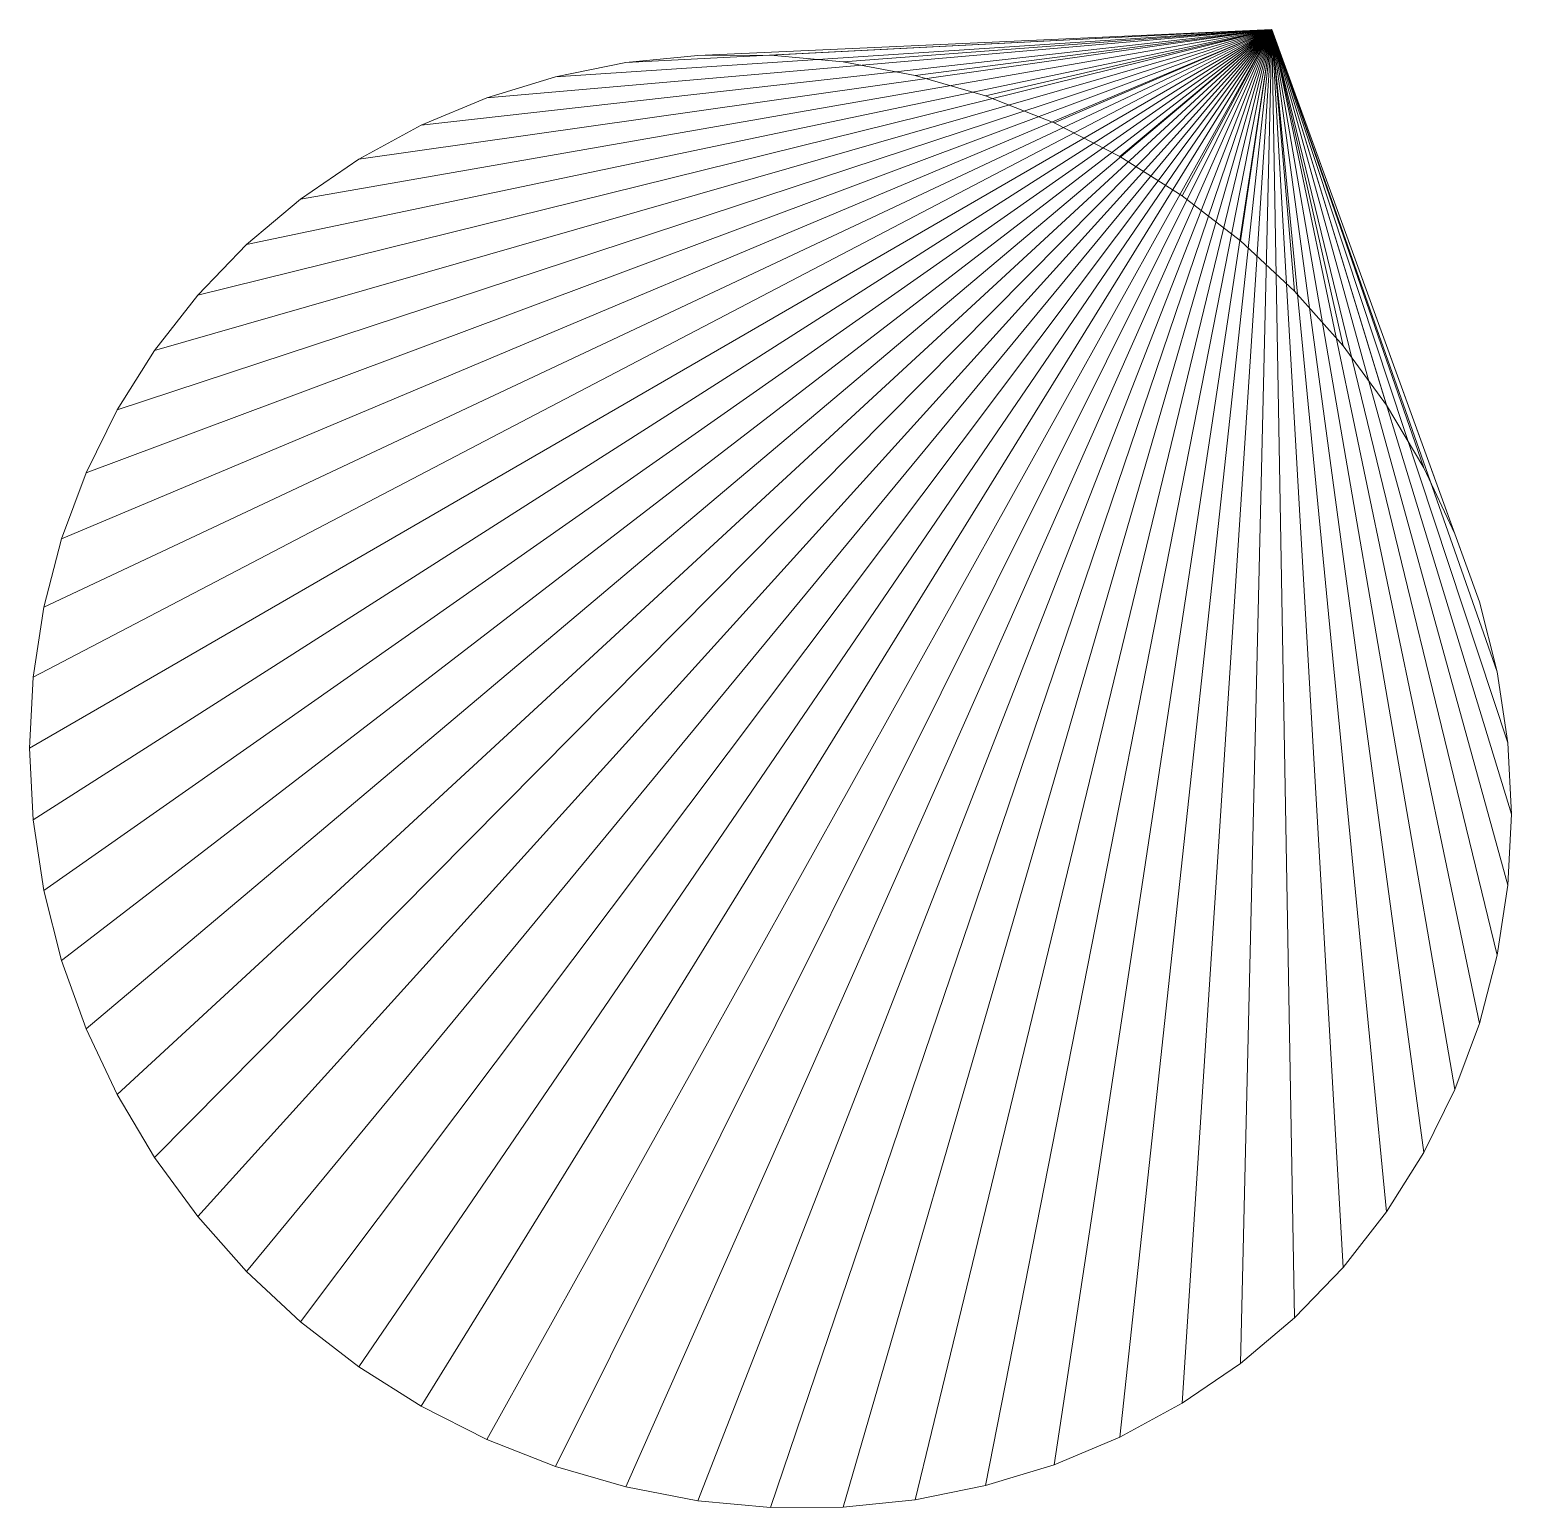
# Model space of a CAD drawing. Header units: millimetres. Extents: x -1.1 to 18.1, y -12.7 to 6.5.
import ezdxf

# ---------------------------------------------------------------- set-up
doc = ezdxf.new("R2010")
doc.units = ezdxf.units.MM
doc.header["$LTSCALE"] = 50
doc.layers.add('None', color=7, linetype='Continuous', lineweight=5)

msp = doc.modelspace()

# ---------------------------------------------------------------- linework, layer by layer
at = {"layer": 'None', "color": 7, "linetype": 'Continuous', "lineweight": 5, "transparency": 33554687}
for points in [[(-1.063, -1.902, 3.093), (-1.109, -2.823, 3.347), (15, 6.5, 38.25)], [(-1.109, -2.823, 3.347), (-1.063, -3.749, 3.586), (15, 6.5, 38.25)], [(-0.924, -0.994, 2.826), (-1.063, -1.902, 3.093), (15, 6.5, 38.25)], [(-1.063, -3.749, 3.586), (-0.924, -4.669, 3.807), (15, 6.5, 38.25)], [(-0.695, -0.107, 2.548), (-0.924, -0.994, 2.826), (15, 6.5, 38.25)], [(-0.924, -4.669, 3.807), (-0.695, -5.576, 4.009), (15, 6.5, 38.25)], [(-0.377, 0.749, 2.263), (-0.695, -0.107, 2.548), (15, 6.5, 38.25)], [(-0.695, -5.576, 4.009), (-0.377, -6.461, 4.189), (15, 6.5, 38.25)], [(0.026, 1.567, 1.972), (-0.377, 0.749, 2.263), (15, 6.5, 38.25)], [(-0.377, -6.461, 4.189), (0.026, -7.314, 4.345), (15, 6.5, 38.25)], [(0.511, 2.338, 1.68), (0.026, 1.567, 1.972), (15, 6.5, 38.25)], [(0.026, -7.314, 4.345), (0.511, -8.129, 4.476), (15, 6.5, 38.25)], [(1.072, 3.056, 1.388), (0.511, 2.338, 1.68), (15, 6.5, 38.25)], [(0.511, -8.129, 4.476), (1.072, -8.896, 4.581), (15, 6.5, 38.25)], [(1.706, 3.712, 1.1), (1.072, 3.056, 1.388), (15, 6.5, 38.25)], [(1.072, -8.896, 4.581), (1.706, -9.609, 4.659), (15, 6.5, 38.25)], [(2.404, 4.302, 0.818), (1.706, 3.712, 1.1), (15, 6.5, 38.25)], [(1.706, -9.609, 4.659), (2.404, -10.261, 4.708), (15, 6.5, 38.25)], [(3.162, 4.819, 0.545), (2.404, 4.302, 0.818), (15, 6.5, 38.25)], [(2.404, -10.261, 4.708), (3.162, -10.845, 4.73), (15, 6.5, 38.25)], [(3.97, 5.259, 0.284), (3.162, 4.819, 0.545), (15, 6.5, 38.25)], [(3.162, -10.845, 4.73), (3.97, -11.356, 4.722), (15, 6.5, 38.25)], [(4.823, 5.616, 0.037), (3.97, 5.259, 0.284), (15, 6.5, 38.25)], [(3.97, -11.356, 4.722), (4.823, -11.789, 4.686), (15, 6.5, 38.25)], [(5.711, 5.888, -0.194), (4.823, 5.616, 0.037), (15, 6.5, 38.25)], [(4.823, -11.789, 4.686), (5.711, -12.14, 4.622), (15, 6.5, 38.25)], [(6.625, 6.072, -0.406), (5.711, 5.888, -0.194), (15, 6.5, 38.25)], [(5.711, -12.14, 4.622), (6.625, -12.405, 4.529), (15, 6.5, 38.25)], [(7.558, 6.166, -0.598), (6.625, 6.072, -0.406), (15, 6.5, 38.25)], [(6.625, -12.405, 4.529), (7.558, -12.583, 4.411), (15, 6.5, 38.25)], [(8.5, 6.17, -0.766), (7.558, 6.166, -0.598), (15, 6.5, 38.25)], [(7.558, -12.583, 4.411), (8.5, -12.67, 4.266), (15, 6.5, 38.25)], [(9.442, 6.083, -0.911), (8.5, 6.17, -0.766), (15, 6.5, 38.25)], [(8.5, -12.67, 4.266), (9.442, -12.666, 4.098), (15, 6.5, 38.25)], [(10.375, 5.905, -1.029), (9.442, 6.083, -0.911), (15, 6.5, 38.25)], [(9.442, -12.666, 4.098), (10.375, -12.572, 3.906), (15, 6.5, 38.25)], [(11.289, 5.64, -1.122), (10.375, 5.905, -1.029), (15, 6.5, 38.25)], [(10.375, -12.572, 3.906), (11.289, -12.388, 3.694), (15, 6.5, 38.25)], [(12.177, 5.289, -1.186), (11.289, 5.64, -1.122), (15, 6.5, 38.25)], [(11.289, -12.388, 3.694), (12.177, -12.116, 3.463), (15, 6.5, 38.25)], [(13.03, 4.856, -1.222), (12.177, 5.289, -1.186), (15, 6.5, 38.25)], [(12.177, -12.116, 3.463), (13.03, -11.759, 3.216), (15, 6.5, 38.25)], [(13.838, 4.345, -1.23), (13.03, 4.856, -1.222), (15, 6.5, 38.25)], [(13.03, -11.759, 3.216), (13.838, -11.319, 2.955), (15, 6.5, 38.25)], [(14.596, 3.761, -1.208), (13.838, 4.345, -1.23), (15, 6.5, 38.25)], [(13.838, -11.319, 2.955), (14.596, -10.802, 2.682), (15, 6.5, 38.25)], [(15.294, 3.109, -1.159), (14.596, 3.761, -1.208), (15, 6.5, 38.25)], [(14.596, -10.802, 2.682), (15.294, -10.212, 2.4), (15, 6.5, 38.25)], [(15.928, 2.396, -1.081), (15.294, 3.109, -1.159), (15, 6.5, 38.25)], [(16.489, 1.629, -0.976), (15.928, 2.396, -1.081), (15, 6.5, 38.25)], [(16.974, 0.814, -0.845), (16.489, 1.629, -0.976), (15, 6.5, 38.25)], [(17.377, -0.039, -0.689), (16.974, 0.814, -0.845), (15, 6.5, 38.25)], [(17.695, -0.924, -0.509), (17.377, -0.039, -0.689), (15, 6.5, 38.25)], [(17.924, -1.831, -0.307), (17.695, -0.924, -0.509), (15, 6.5, 38.25)], [(18.063, -2.751, -0.086), (17.924, -1.831, -0.307), (15, 6.5, 38.25)], [(18.109, -3.677, 0.153), (18.063, -2.751, -0.086), (15, 6.5, 38.25)], [(18.063, -4.598, 0.407), (18.109, -3.677, 0.153), (15, 6.5, 38.25)], [(17.924, -5.506, 0.674), (18.063, -4.598, 0.407), (15, 6.5, 38.25)], [(17.695, -6.393, 0.952), (17.924, -5.506, 0.674), (15, 6.5, 38.25)], [(17.377, -7.249, 1.237), (17.695, -6.393, 0.952), (15, 6.5, 38.25)], [(16.974, -8.067, 1.528), (17.377, -7.249, 1.237), (15, 6.5, 38.25)], [(16.489, -8.838, 1.82), (16.974, -8.067, 1.528), (15, 6.5, 38.25)], [(15.928, -9.556, 2.112), (16.489, -8.838, 1.82), (15, 6.5, 38.25)], [(15.294, -10.212, 2.4), (15.928, -9.556, 2.112), (15, 6.5, 38.25)]]:
    msp.add_3dface(points, dxfattribs=at)
for points, invisible_edges in [([(7.558, 6.166, -0.598), (6.625, 6.072, -0.406), (5.711, 5.888, -0.194), (7.558, 6.166, -0.598)], 12), ([(10.375, 5.905, -1.029), (7.558, 6.166, -0.598), (5.711, 5.888, -0.194), (10.375, 5.905, -1.029)], 15), ([(9.442, 6.083, -0.911), (8.5, 6.17, -0.766), (7.558, 6.166, -0.598), (9.442, 6.083, -0.911)], 12), ([(10.375, 5.905, -1.029), (9.442, 6.083, -0.911), (7.558, 6.166, -0.598), (10.375, 5.905, -1.029)], 14), ([(10.375, 5.905, -1.029), (3.162, 4.819, 0.545), (-1.063, -1.902, 3.093), (10.375, 5.905, -1.029)], 15), ([(17.695, -0.924, -0.509), (10.375, 5.905, -1.029), (-1.063, -1.902, 3.093), (17.695, -0.924, -0.509)], 15), ([(10.375, 5.905, -1.029), (5.711, 5.888, -0.194), (3.162, 4.819, 0.545), (10.375, 5.905, -1.029)], 15), ([(5.711, 5.888, -0.194), (4.823, 5.616, 0.037), (3.162, 4.819, 0.545), (5.711, 5.888, -0.194)], 14), ([(12.177, 5.289, -1.186), (11.289, 5.64, -1.122), (10.375, 5.905, -1.029), (12.177, 5.289, -1.186)], 12), ([(14.596, 3.761, -1.208), (12.177, 5.289, -1.186), (10.375, 5.905, -1.029), (14.596, 3.761, -1.208)], 15), ([(17.695, -0.924, -0.509), (14.596, 3.761, -1.208), (10.375, 5.905, -1.029), (17.695, -0.924, -0.509)], 15), ([(4.823, 5.616, 0.037), (3.97, 5.259, 0.284), (3.162, 4.819, 0.545), (4.823, 5.616, 0.037)], 12), ([(14.596, 3.761, -1.208), (13.03, 4.856, -1.222), (12.177, 5.289, -1.186), (14.596, 3.761, -1.208)], 13), ([(3.162, 4.819, 0.545), (0.026, 1.567, 1.972), (-1.063, -1.902, 3.093), (3.162, 4.819, 0.545)], 15), ([(3.162, 4.819, 0.545), (1.072, 3.056, 1.388), (0.026, 1.567, 1.972), (3.162, 4.819, 0.545)], 15), ([(3.162, 4.819, 0.545), (2.404, 4.302, 0.818), (1.072, 3.056, 1.388), (3.162, 4.819, 0.545)], 14), ([(14.596, 3.761, -1.208), (13.838, 4.345, -1.23), (13.03, 4.856, -1.222), (14.596, 3.761, -1.208)], 12), ([(2.404, 4.302, 0.818), (1.706, 3.712, 1.1), (1.072, 3.056, 1.388), (2.404, 4.302, 0.818)], 12), ([(15.928, 2.396, -1.081), (15.294, 3.109, -1.159), (14.596, 3.761, -1.208), (15.928, 2.396, -1.081)], 12), ([(16.489, 1.629, -0.976), (15.928, 2.396, -1.081), (14.596, 3.761, -1.208), (16.489, 1.629, -0.976)], 14), ([(17.695, -0.924, -0.509), (16.489, 1.629, -0.976), (14.596, 3.761, -1.208), (17.695, -0.924, -0.509)], 15), ([(1.072, 3.056, 1.388), (0.511, 2.338, 1.68), (0.026, 1.567, 1.972), (1.072, 3.056, 1.388)], 12), ([(0.026, 1.567, 1.972), (-0.695, -0.107, 2.548), (-1.063, -1.902, 3.093), (0.026, 1.567, 1.972)], 15), ([(0.026, 1.567, 1.972), (-0.377, 0.749, 2.263), (-0.695, -0.107, 2.548), (0.026, 1.567, 1.972)], 12), ([(17.377, -0.039, -0.689), (16.974, 0.814, -0.845), (16.489, 1.629, -0.976), (17.377, -0.039, -0.689)], 12), ([(17.695, -0.924, -0.509), (17.377, -0.039, -0.689), (16.489, 1.629, -0.976), (17.695, -0.924, -0.509)], 14), ([(-0.695, -0.107, 2.548), (-0.924, -0.994, 2.826), (-1.063, -1.902, 3.093), (-0.695, -0.107, 2.548)], 12), ([(17.695, -0.924, -0.509), (-1.063, -1.902, 3.093), (6.625, -12.405, 4.529), (17.695, -0.924, -0.509)], 15), ([(6.625, -12.405, 4.529), (13.03, -11.759, 3.216), (17.695, -0.924, -0.509), (6.625, -12.405, 4.529)], 15), ([(13.03, -11.759, 3.216), (17.924, -5.506, 0.674), (17.695, -0.924, -0.509), (13.03, -11.759, 3.216)], 15), ([(18.063, -2.751, -0.086), (17.924, -1.831, -0.307), (17.695, -0.924, -0.509), (18.063, -2.751, -0.086)], 12), ([(18.109, -3.677, 0.153), (18.063, -2.751, -0.086), (17.695, -0.924, -0.509), (18.109, -3.677, 0.153)], 14), ([(17.924, -5.506, 0.674), (18.109, -3.677, 0.153), (17.695, -0.924, -0.509), (17.924, -5.506, 0.674)], 15), ([(-1.063, -1.902, 3.093), (-1.109, -2.823, 3.347), (-0.924, -4.669, 3.807), (-1.063, -1.902, 3.093)], 14), ([(-1.063, -1.902, 3.093), (-0.924, -4.669, 3.807), (0.026, -7.314, 4.345), (-1.063, -1.902, 3.093)], 15), ([(-1.063, -1.902, 3.093), (0.026, -7.314, 4.345), (6.625, -12.405, 4.529), (-1.063, -1.902, 3.093)], 15), ([(-1.109, -2.823, 3.347), (-1.063, -3.749, 3.586), (-0.924, -4.669, 3.807), (-1.109, -2.823, 3.347)], 12), ([(17.924, -5.506, 0.674), (18.063, -4.598, 0.407), (18.109, -3.677, 0.153), (17.924, -5.506, 0.674)], 12), ([(-0.924, -4.669, 3.807), (-0.695, -5.576, 4.009), (0.026, -7.314, 4.345), (-0.924, -4.669, 3.807)], 14), ([(13.03, -11.759, 3.216), (16.489, -8.838, 1.82), (17.924, -5.506, 0.674), (13.03, -11.759, 3.216)], 15), ([(16.489, -8.838, 1.82), (17.377, -7.249, 1.237), (17.924, -5.506, 0.674), (16.489, -8.838, 1.82)], 15), ([(17.377, -7.249, 1.237), (17.695, -6.393, 0.952), (17.924, -5.506, 0.674), (17.377, -7.249, 1.237)], 12), ([(-0.695, -5.576, 4.009), (-0.377, -6.461, 4.189), (0.026, -7.314, 4.345), (-0.695, -5.576, 4.009)], 12), ([(16.489, -8.838, 1.82), (16.974, -8.067, 1.528), (17.377, -7.249, 1.237), (16.489, -8.838, 1.82)], 12), ([(0.026, -7.314, 4.345), (0.511, -8.129, 4.476), (1.706, -9.609, 4.659), (0.026, -7.314, 4.345)], 14), ([(0.026, -7.314, 4.345), (1.706, -9.609, 4.659), (3.162, -10.845, 4.73), (0.026, -7.314, 4.345)], 15), ([(0.026, -7.314, 4.345), (3.162, -10.845, 4.73), (6.625, -12.405, 4.529), (0.026, -7.314, 4.345)], 15), ([(0.511, -8.129, 4.476), (1.072, -8.896, 4.581), (1.706, -9.609, 4.659), (0.511, -8.129, 4.476)], 12), ([(13.03, -11.759, 3.216), (15.294, -10.212, 2.4), (16.489, -8.838, 1.82), (13.03, -11.759, 3.216)], 15), ([(15.294, -10.212, 2.4), (15.928, -9.556, 2.112), (16.489, -8.838, 1.82), (15.294, -10.212, 2.4)], 12), ([(1.706, -9.609, 4.659), (2.404, -10.261, 4.708), (3.162, -10.845, 4.73), (1.706, -9.609, 4.659)], 12), ([(13.03, -11.759, 3.216), (14.596, -10.802, 2.682), (15.294, -10.212, 2.4), (13.03, -11.759, 3.216)], 13), ([(3.162, -10.845, 4.73), (3.97, -11.356, 4.722), (4.823, -11.789, 4.686), (3.162, -10.845, 4.73)], 12), ([(3.162, -10.845, 4.73), (4.823, -11.789, 4.686), (6.625, -12.405, 4.529), (3.162, -10.845, 4.73)], 15), ([(13.03, -11.759, 3.216), (13.838, -11.319, 2.955), (14.596, -10.802, 2.682), (13.03, -11.759, 3.216)], 12), ([(4.823, -11.789, 4.686), (5.711, -12.14, 4.622), (6.625, -12.405, 4.529), (4.823, -11.789, 4.686)], 12), ([(6.625, -12.405, 4.529), (11.289, -12.388, 3.694), (13.03, -11.759, 3.216), (6.625, -12.405, 4.529)], 15), ([(11.289, -12.388, 3.694), (12.177, -12.116, 3.463), (13.03, -11.759, 3.216), (11.289, -12.388, 3.694)], 12), ([(6.625, -12.405, 4.529), (8.5, -12.67, 4.266), (11.289, -12.388, 3.694), (6.625, -12.405, 4.529)], 15), ([(6.625, -12.405, 4.529), (7.558, -12.583, 4.411), (8.5, -12.67, 4.266), (6.625, -12.405, 4.529)], 12), ([(8.5, -12.67, 4.266), (9.442, -12.666, 4.098), (11.289, -12.388, 3.694), (8.5, -12.67, 4.266)], 14), ([(9.442, -12.666, 4.098), (10.375, -12.572, 3.906), (11.289, -12.388, 3.694), (9.442, -12.666, 4.098)], 12)]:
    msp.add_3dface(points, dxfattribs=dict(at, invisible_edges=invisible_edges))

doc.saveas('drawing.dxf')
